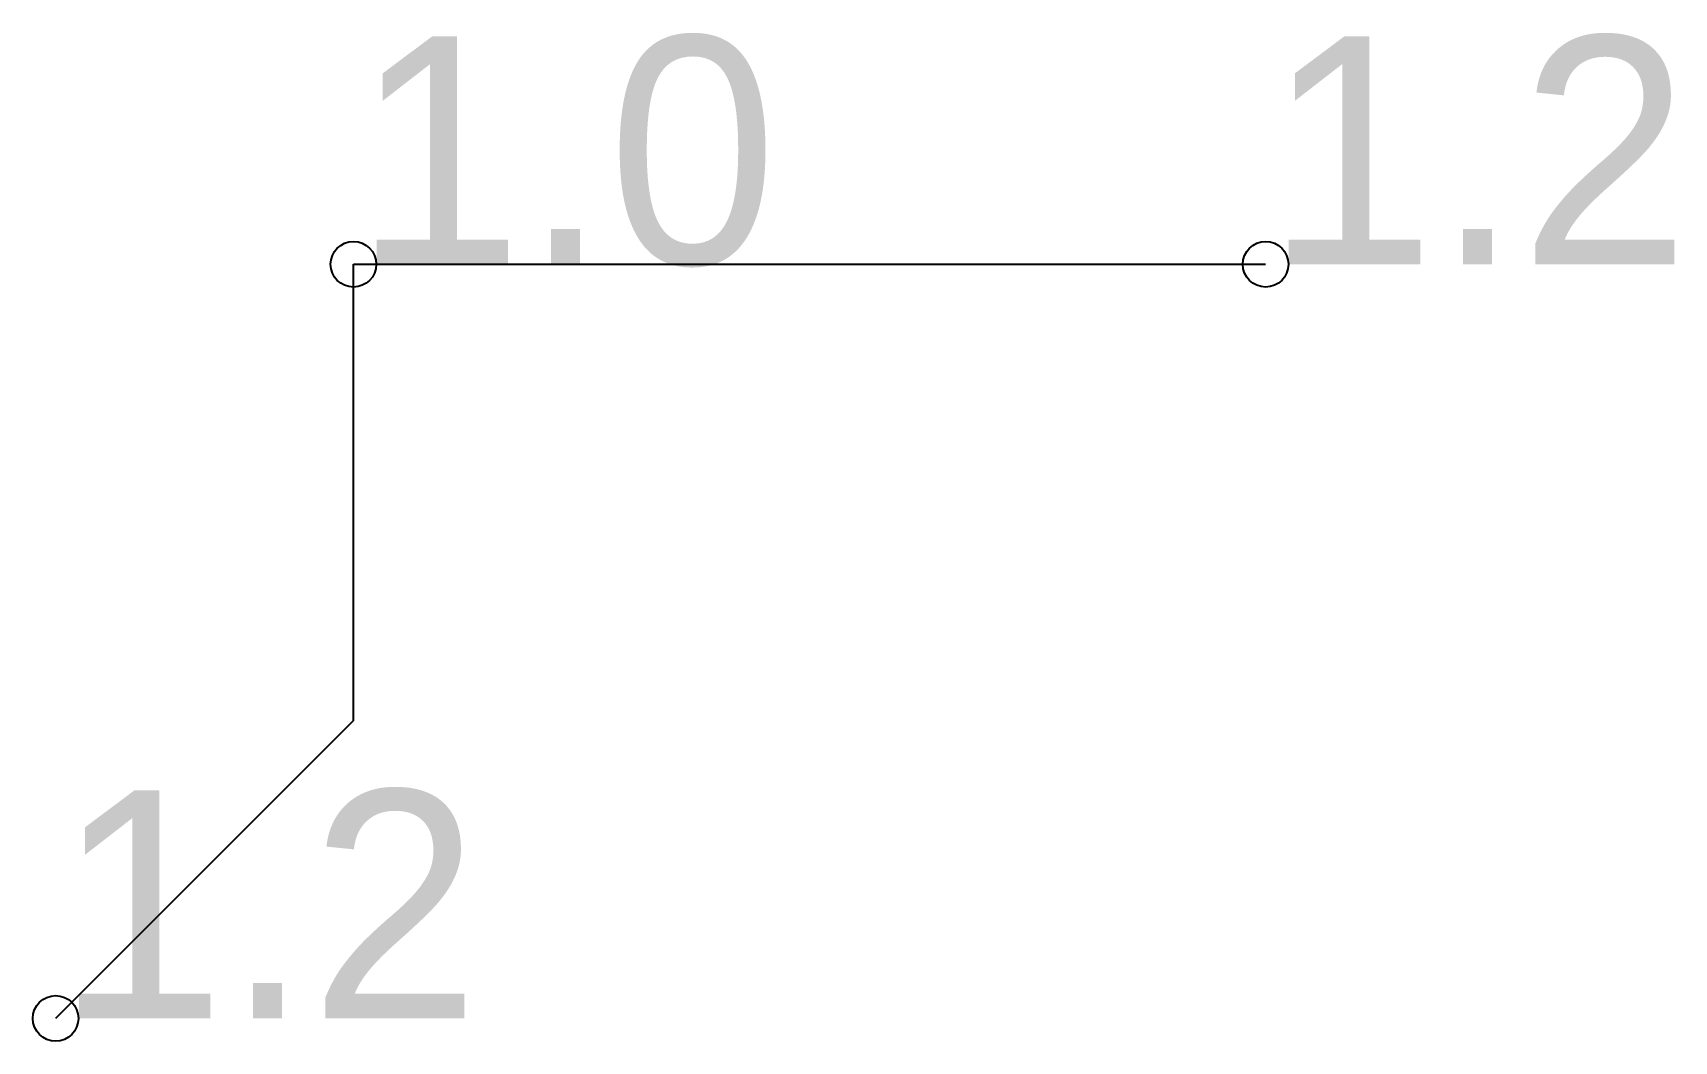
# Model space of a CAD drawing. Header units: millimetres. Extents: x -1.41 to 5.79, y -1.41 to 3.01.
import ezdxf

# ---------------------------------------------------------------- set-up
doc = ezdxf.new("R2010")
doc.units = ezdxf.units.MM

msp = doc.modelspace()

# ---------------------------------------------------------------- linework, layer by layer
at = {"layer": 'Shots', "color": 1}
for p, q in [((0, 2), (4, 2)), ((0, 0), (0, 2)), ((0, 0), (-1.306, -1.306))]:
    msp.add_line(p, q, dxfattribs=at)
for centre in [(0, 2), (4, 2), (-1.306, -1.306)]:
    msp.add_circle(centre, 0.1, dxfattribs=at)

# ---------------------------------------------------------------- texts
at = {"layer": 'Label'}
for s, p in [('1.0', (0, 2)), ('1.2', (4, 2)), ('1.2', (-1.306, -1.306))]:
    msp.add_text(s, height=1, dxfattribs=at).set_placement(p)

doc.saveas('drawing.dxf')
